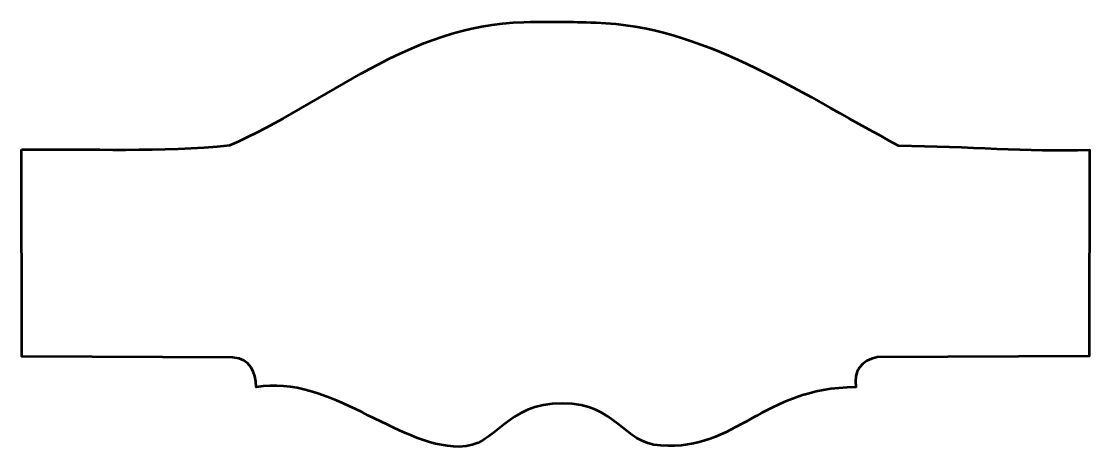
# Model space of a CAD drawing. Header units: centimetres. Extents: x -7.1 to 6.9, y 1.9 to 7.5.
import ezdxf

# ---------------------------------------------------------------- set-up
doc = ezdxf.new("R2010")
doc.units = ezdxf.units.CM
doc.header["$MEASUREMENT"] = 0
doc.layers.add('Layer 1', color=7, linetype='Continuous')

msp = doc.modelspace()

# ---------------------------------------------------------------- linework, layer by layer
at = {"layer": 'Layer 1', "color": 2, "lineweight": 53}
msp.add_open_spline([(-7.13859, 5.80312), (-7.13859, 5.80312), (-7.13357, 3.09496), (-7.13357, 3.09496), (-7.13357, 3.09496), (-7.13357, 3.09496), (-4.36774, 3.08368), (-4.36774, 3.08368), (-4.36774, 3.08368), (-4.13353, 3.06892), (-4.07524, 2.8916), (-4.06263, 2.6959), (-4.06263, 2.6959), (-3.09578, 2.85708), (-2.22174, 1.91569), (-1.40403, 1.91404), (-1.40403, 1.91404), (-0.90301, 1.91303), (-0.80544, 2.49245), (-0.05233, 2.48241), (-0.05233, 2.48241), (0.67431, 2.4729), (0.7242, 1.96322), (1.23702, 1.92957), (1.23702, 1.92957), (2.23867, 1.86384), (2.54757, 2.68122), (3.78864, 2.69482), (3.78864, 2.69482), (3.759, 2.89846), (3.85915, 3.04865), (4.06872, 3.08531), (4.06872, 3.08531), (4.06872, 3.08531), (6.84733, 3.10032), (6.84733, 3.10032), (6.84733, 3.10032), (6.84733, 3.10032), (6.85168, 5.79937), (6.85168, 5.79937), (6.85168, 5.79937), (6.00814, 5.77734), (5.28654, 5.84414), (4.34464, 5.85729), (4.34464, 5.85729), (2.94338, 6.60947), (1.77855, 7.4197), (0.3876, 7.46506), (0.3876, 7.46506), (0.00955, 7.47763), (-0.10433, 7.48117), (-0.55719, 7.47149), (-0.55719, 7.47149), (-2.07778, 7.43901), (-3.13282, 6.40981), (-4.40721, 5.86157), (-4.40721, 5.86157), (-5.30464, 5.76783), (-6.23196, 5.81559), (-7.13859, 5.80312)], degree=3, knots=[0, 0, 0, 0, 0.0625, 0.0625, 0.0625, 0.0625, 0.125, 0.125, 0.125, 0.125, 0.1875, 0.1875, 0.1875, 0.1875, 0.25, 0.25, 0.25, 0.25, 0.3125, 0.3125, 0.3125, 0.3125, 0.375, 0.375, 0.375, 0.375, 0.4375, 0.4375, 0.4375, 0.4375, 0.5, 0.5, 0.5, 0.5, 0.5625, 0.5625, 0.5625, 0.5625, 0.625, 0.625, 0.625, 0.625, 0.6875, 0.6875, 0.6875, 0.6875, 0.75, 0.75, 0.75, 0.75, 0.8125, 0.8125, 0.8125, 0.8125, 0.875, 0.875, 0.875, 0.875, 1, 1, 1, 1], dxfattribs=at)

doc.saveas('drawing.dxf')
